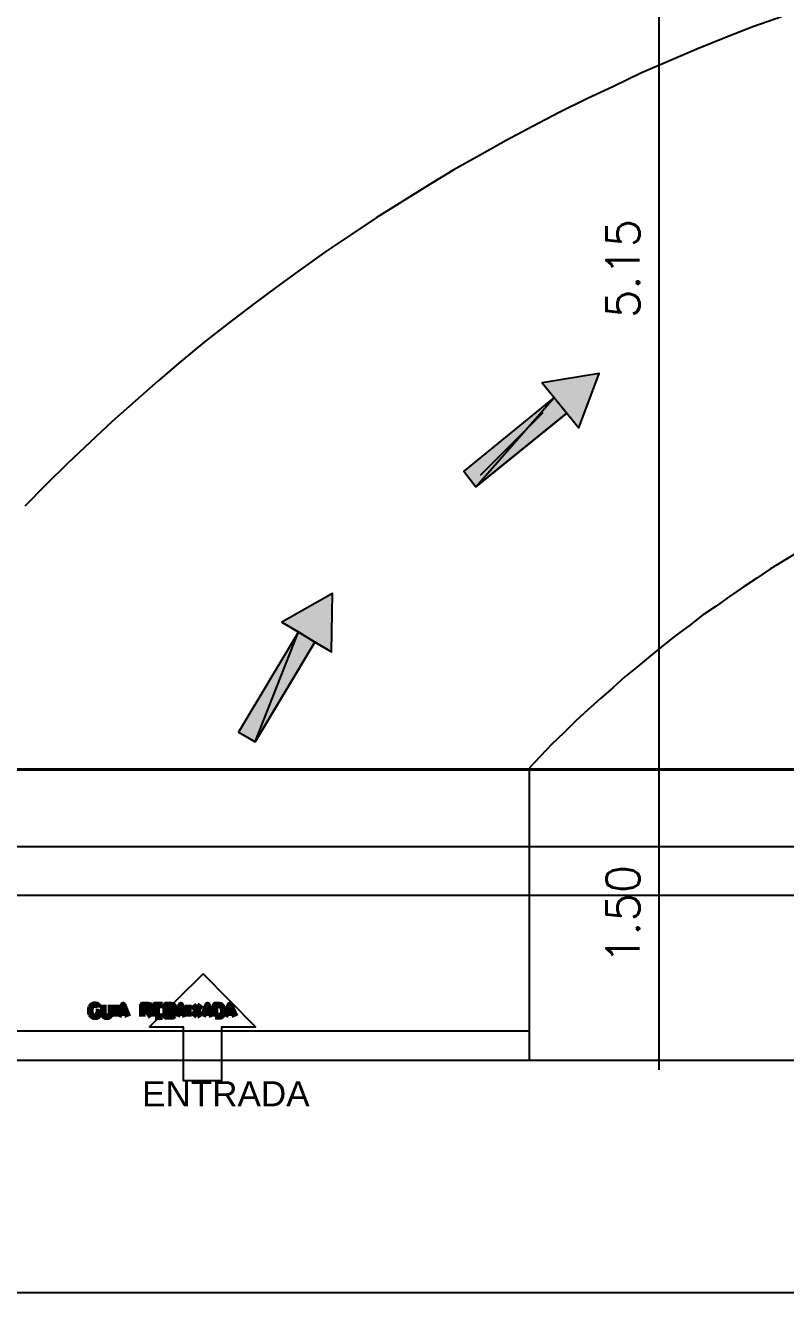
# Model space of a CAD drawing. Header units: millimetres. Extents: x 2273 to 2522, y 1034 to 1187.
# Drawn here: x 2480.93 to 2484.84, y 1095.27 to 1101.8 of the extents above; entities that cross this region are included whole.
import ezdxf

# ---------------------------------------------------------------- set-up
doc = ezdxf.new("R2010")
doc.units = ezdxf.units.MM
doc.layers.add('COTA', color=8, linetype='Continuous')
doc.layers.add('LAYER8', color=8, linetype='Continuous')
doc.layers.add('PAREDES', color=4, linetype='Continuous', lineweight=100)
doc.styles.add('Romans', font='romans.shx')
doc.styles.get("Standard").update_dxf_attribs({"font": 'arial.ttf'})
doc.dimstyles.new('COTA50', dxfattribs={"dimtxt": 0.17, "dimasz": 0.01, "dimexe": 0.05, "dimexo": 0.95, "dimgap": 0.1, "dimtad": 1, "dimzin": 4, "dimdsep": 46, "dimtxsty": 'Romans', "dimblk": 'ARCHTICK', "dimcen": -0.3, "dimdle": 0.05, "dimse1": 1, "dimse2": 1, "dimclrd": 2, "dimclre": 3, "dimclrt": 3, "dimadec": 0, "dimazin": 0, "dimtfac": 1, "dimtix": 1, "dimtmove": 2, "dimatfit": 1, "dimldrblk": 'USERTICK', "dimfxl": 0.05, "dimtolj": 1, "dimtzin": 4, "dimlwd": -1, "dimarcsym": 0})

# ---------------------------------------------------------------- blocks, each defined once
blk = doc.blocks.new('YIT')
at = {"layer": 'PAREDES', "color": 0, "linetype": 'Continuous'}
for points in [[(68.9328, 139.748), (68.9328, 139.7539), (68.927, 139.7598), (68.9181, 139.7627), (68.9064, 139.7627), (68.9034, 139.7598), (68.8946, 139.7539), (68.8917, 139.748), (68.8887, 139.7392), (68.8887, 139.7245), (68.8917, 139.7157), (68.8946, 139.7098), (68.9034, 139.701), (68.9064, 139.701), (68.9181, 139.701), (68.927, 139.701), (68.9328, 139.7098), (68.9328, 139.7157), (68.9328, 139.7245), (68.9181, 139.7245)], [(68.9564, 139.7627), (68.9564, 139.7186), (68.9564, 139.7098), (68.9652, 139.701), (68.9711, 139.701), (68.9799, 139.701), (68.9858, 139.701), (68.9946, 139.7098), (68.9975, 139.7186), (68.9975, 139.7627)], [(69.0211, 139.7627), (69.0211, 139.701)], [(69.0358, 139.701), (69.0593, 139.7627), (69.0828, 139.701)], [(69.0446, 139.7216), (69.074, 139.7216)], [(69.1593, 139.701), (69.1593, 139.7627), (69.1887, 139.7627), (69.1975, 139.7598), (69.1975, 139.7569), (69.2034, 139.751), (69.2034, 139.7451), (69.1975, 139.7392), (69.1975, 139.7363), (69.1887, 139.7333), (69.1593, 139.7333)], [(69.1828, 139.7333), (69.2034, 139.701)], [(69.224, 139.701), (69.224, 139.7627), (69.2623, 139.7627)], [(69.224, 139.7333), (69.2475, 139.7333)], [(69.3064, 139.7333), (69.3152, 139.7304), (69.3181, 139.7275), (69.3211, 139.7216), (69.3211, 139.7127), (69.3181, 139.7069), (69.3152, 139.701), (69.3064, 139.701), (69.2799, 139.701), (69.2799, 139.7627), (69.3064, 139.7627), (69.3152, 139.7598), (69.3181, 139.7569), (69.3211, 139.751), (69.3211, 139.7451), (69.3181, 139.7392), (69.3152, 139.7363), (69.3064, 139.7333), (69.2799, 139.7333)], [(69.3358, 139.701), (69.3564, 139.7627), (69.3799, 139.701)], [(69.3417, 139.7216), (69.3711, 139.7216)], [(69.3946, 139.7627), (69.3946, 139.701)], [(69.4181, 139.7627), (69.4593, 139.701)], [(69.4593, 139.7627), (69.4181, 139.701)], [(69.4711, 139.701), (69.4946, 139.7627), (69.5181, 139.701)], [(69.477, 139.7216), (69.5093, 139.7216)], [(69.5328, 139.701), (69.5328, 139.7627), (69.5534, 139.7627), (69.5623, 139.7598), (69.5681, 139.7539), (69.5711, 139.748), (69.574, 139.7392), (69.574, 139.7245), (69.5711, 139.7157), (69.5681, 139.7098), (69.5623, 139.701), (69.5534, 139.701), (69.5328, 139.701)], [(69.5858, 139.701), (69.6093, 139.7627), (69.6358, 139.701)], [(69.5946, 139.7216), (69.624, 139.7216)], [(69.224, 139.701), (69.2623, 139.701)]]:
    blk.add_lwpolyline(points, dxfattribs=at)
blk = doc.blocks.new('_ArchTick')
at = {"color": 0, "linetype": 'ByBlock', "const_width": 0.15}
blk.add_lwpolyline([(-0.5, -0.5), (0.5, 0.5)], dxfattribs=at)
blk = doc.blocks.new('*D192')
at = {"color": 2, "transparency": 16777216}
blk.add_line((2484.1897, 1103.1762), (2484.1897, 1097.9232), dxfattribs=at)
at = {"layer": 'Defpoints', "color": 0, "transparency": 16777216}
for p in [(2484.3711, 1103.1262), (2484.1897, 1097.9732), (2484.3711, 1097.9732)]:
    blk.add_point(p, dxfattribs=at)
at = {"color": 2, "transparency": 16777216, "xscale": 0.01, "yscale": 0.01, "zscale": 0.01}
for p, rotation in [((2484.1897, 1103.1262), 90), ((2484.1897, 1097.9732), 270)]:
    blk.add_blockref('_ArchTick', p, dxfattribs=dict(at, rotation=rotation))
at = {"color": 3, "transparency": 16777216, "insert": (2484.0047, 1100.5497), "char_height": 0.17, "attachment_point": 5, "rotation": 90, "style": 'Romans'}
blk.add_mtext('\\A1;5.15', dxfattribs=at)
blk = doc.blocks.new('USERTICK')
at = {"layer": 'COTA', "color": 0}
for p, q in [((-1, 0), (1, 0)), ((0, 1), (0, -1))]:
    blk.add_line(p, q, dxfattribs=at)
blk.add_circle((0, 0), 0.25, dxfattribs=at)
blk = doc.blocks.new('*D193')
at = {"color": 2, "transparency": 16777216}
blk.add_line((2484.1897, 1098.0232), (2484.1897, 1096.4232), dxfattribs=at)
at = {"layer": 'Defpoints', "color": 0, "transparency": 16777216}
for p in [(2484.1897, 1097.9732), (2484.1897, 1096.4732), (2484.1897, 1096.4732)]:
    blk.add_point(p, dxfattribs=at)
at = {"color": 2, "transparency": 16777216, "xscale": 0.01, "yscale": 0.01, "zscale": 0.01}
for p, rotation in [((2484.1897, 1097.9732), 90), ((2484.1897, 1096.4732), 270)]:
    blk.add_blockref('_ArchTick', p, dxfattribs=dict(at, rotation=rotation))
at = {"color": 3, "transparency": 16777216, "insert": (2484.0047, 1097.2232), "char_height": 0.17, "attachment_point": 5, "rotation": 90, "style": 'Romans'}
blk.add_mtext('\\A1;1.50', dxfattribs=at)
blk = doc.blocks.new('*D231')
at = {"color": 2, "transparency": 16777216}
blk.add_line((2473.7152, 1095.2758), (2503.7329, 1095.2758), dxfattribs=at)
at = {"layer": 'Defpoints', "color": 0, "transparency": 16777216}
for p in [(2473.7652, 1096.4732), (2503.6829, 1096.4732), (2503.6829, 1095.2758)]:
    blk.add_point(p, dxfattribs=at)
at = {"color": 2, "transparency": 16777216, "xscale": 0.01, "yscale": 0.01, "zscale": 0.01, "rotation": 180}
blk.add_blockref('_ArchTick', (2473.7652, 1095.2758), dxfattribs=at)
at = {"color": 2, "transparency": 16777216, "xscale": 0.01, "yscale": 0.01, "zscale": 0.01}
blk.add_blockref('_ArchTick', (2503.6829, 1095.2758), dxfattribs=at)
at = {"color": 3, "transparency": 16777216, "insert": (2488.724, 1095.4608), "char_height": 0.17, "attachment_point": 5, "style": 'Romans'}
blk.add_mtext('\\A1;29.92', dxfattribs=at)

msp = doc.modelspace()

# ---------------------------------------------------------------- hatches: boundary and pattern name
at = {"layer": 'LAYER8', "linetype": 'Continuous'}
for color, points in [(0, [(2483.8829, 1100.0085), (2483.5888, 1099.9614), (2483.777, 1099.7291)]), (0, [(2483.2476, 1099.4262), (2483.6505, 1099.885), (2483.1858, 1099.5056), (2483.2476, 1099.4262), (2483.6505, 1099.885), (2483.7152, 1099.8056)]), (0, [(2482.5093, 1098.8762), (2482.2476, 1098.7291), (2482.5035, 1098.5762)]), (0, [(2482.1093, 1098.1114), (2482.3329, 1098.6791), (2482.024, 1098.1614), (2482.1093, 1098.1114), (2482.3329, 1098.6791), (2482.4182, 1098.6262)]), (252, [(2494.7593, 1097.9673), (2479.3388, 1097.9732), (2479.3329, 1097.9673), (2494.7593, 1097.9673), (2479.3388, 1097.9732), (2494.7476, 1097.9732)])]:
    msp.add_hatch(color=color, dxfattribs=at).paths.add_polyline_path(points)

# ---------------------------------------------------------------- linework, layer by layer
at = {"color": 1}
msp.add_line((2454.7693, 1096.4732), (2514.7693, 1096.4732), dxfattribs=at)
at = {"layer": 'LAYER8', "color": 0, "linetype": 'Continuous'}
for points in [[(2484.8211, 1101.8467), (2484.674, 1101.7938), (2484.5299, 1101.7379), (2484.3858, 1101.6791), (2484.2417, 1101.6173), (2484.0976, 1101.5556), (2483.9564, 1101.4879), (2483.8182, 1101.4232), (2483.677, 1101.3526), (2483.5388, 1101.282), (2483.4035, 1101.2085), (2483.2652, 1101.132), (2483.1299, 1101.0556), (2482.9976, 1100.9762), (2482.8652, 1100.8938), (2482.7329, 1100.8114), (2482.6035, 1100.7232), (2482.474, 1100.6379), (2482.3476, 1100.5467), (2482.2211, 1100.4556), (2482.0946, 1100.3614), (2481.9711, 1100.2673), (2481.8476, 1100.1703), (2481.727, 1100.0703), (2481.6093, 1099.9703), (2481.4917, 1099.8673), (2481.374, 1099.7614), (2481.2593, 1099.6556), (2481.1446, 1099.5467), (2481.0329, 1099.4379), (2480.924, 1099.3262)], [(2483.5888, 1099.9614), (2483.6505, 1099.885), (2483.1858, 1099.5056), (2483.2476, 1099.4262), (2483.7152, 1099.8056), (2483.777, 1099.7291), (2483.8829, 1100.0085), (2483.5888, 1099.9614)], [(2483.8829, 1100.0085), (2483.5888, 1099.9614), (2483.777, 1099.7291), (2483.8829, 1100.0085)], [(2483.1858, 1099.5056), (2483.2476, 1099.4262), (2483.6505, 1099.885), (2483.1858, 1099.5056)], [(2483.2476, 1099.4262), (2483.6505, 1099.885), (2483.7152, 1099.8056), (2483.2476, 1099.4262)], [(2484.9093, 1099.0909), (2484.8358, 1099.0467), (2484.7652, 1099.0026), (2484.6946, 1098.9556), (2484.624, 1098.9085), (2484.5535, 1098.8614), (2484.4858, 1098.8114), (2484.4152, 1098.7644), (2484.3476, 1098.7114), (2484.2799, 1098.6614), (2484.2123, 1098.6085), (2484.1476, 1098.5556), (2484.0829, 1098.5026), (2484.0152, 1098.4467), (2483.9535, 1098.3909), (2483.8888, 1098.335), (2483.824, 1098.2762), (2483.7623, 1098.2203), (2483.7005, 1098.1585), (2483.6388, 1098.0997), (2483.5799, 1098.0379), (2483.5211, 1097.9762)], [(2482.2476, 1098.7291), (2482.3329, 1098.6791), (2482.024, 1098.1614), (2482.1093, 1098.1114), (2482.4182, 1098.6262), (2482.5035, 1098.5762), (2482.5093, 1098.8762), (2482.2476, 1098.7291)], [(2482.5093, 1098.8762), (2482.2476, 1098.7291), (2482.5035, 1098.5762), (2482.5093, 1098.8762)], [(2482.024, 1098.1614), (2482.1093, 1098.1114), (2482.3329, 1098.6791), (2482.024, 1098.1614)], [(2482.1093, 1098.1114), (2482.3329, 1098.6791), (2482.4182, 1098.6262), (2482.1093, 1098.1114)], [(2479.3388, 1097.9732), (2497.4123, 1097.9732)], [(2483.5211, 1097.9732), (2483.5211, 1096.4732)], [(2473.7652, 1097.5732), (2503.6829, 1097.5732)], [(2473.7652, 1097.3232), (2503.6829, 1097.3232)], [(2481.8417, 1096.9173), (2481.5652, 1096.6438), (2481.7388, 1096.6438), (2481.7388, 1096.3673), (2481.9388, 1096.3673), (2481.9388, 1096.6438), (2482.1123, 1096.6438), (2481.8417, 1096.9173)], [(2479.8211, 1096.6232), (2483.5211, 1096.6232)], [(2473.7652, 1096.4732), (2503.6829, 1096.4732)]]:
    msp.add_lwpolyline(points, dxfattribs=at)
at = {"layer": 'LAYER8', "color": 252, "linetype": 'Continuous'}
for points in [[(2483.2711, 1099.485), (2483.5946, 1099.8085)], [(2479.3329, 1097.9673), (2494.7593, 1097.9673), (2479.3388, 1097.9732), (2479.3329, 1097.9673)], [(2494.7593, 1097.9673), (2479.3388, 1097.9732), (2494.7476, 1097.9732), (2494.7593, 1097.9673)]]:
    msp.add_lwpolyline(points, dxfattribs=at)

# ---------------------------------------------------------------- block references
at = {"layer": 'LAYER8', "color": 0, "linetype": 'ByBlock'}
msp.add_blockref('YIT', (2412.3706, 956.9958), dxfattribs=at)

# ---------------------------------------------------------------- texts
at = {"layer": 'LAYER8', "color": 0, "linetype": 'Continuous', "insert": (2481.527, 1096.2997), "char_height": 0.129412, "width": 0.979412, "attachment_point": 4}
msp.add_mtext('{\\fHelvetica|b0|i0|c1|p15;ENTRADA}', dxfattribs=at)

# ---------------------------------------------------------------- dimensions: what is measured, and where the dimension line sits
for base, p1, p2, picture, middle in [((2484.1897, 1097.9732), (2484.3711, 1103.1262), (2484.3711, 1097.9732), '*D192', (2484.0047, 1100.5497)), ((2484.1897, 1096.4732), (2484.1897, 1097.9732), (2484.1897, 1096.4732), '*D193', (2484.0047, 1097.2232))]:
    dim = msp.add_linear_dim(base=base, p1=p1, p2=p2, angle=90, dimstyle='COTA50')
    dim.commit()
    dim.dimension.update_dxf_attribs({"geometry": picture, "text_midpoint": middle})
dim = msp.add_linear_dim(base=(2503.6829, 1095.2758), p1=(2473.7652, 1096.4732), p2=(2503.6829, 1096.4732), dimstyle='COTA50')
dim.commit()
dim.dimension.update_dxf_attribs({"geometry": '*D231', "text_midpoint": (2488.724, 1095.4608)})

doc.saveas('drawing.dxf')
